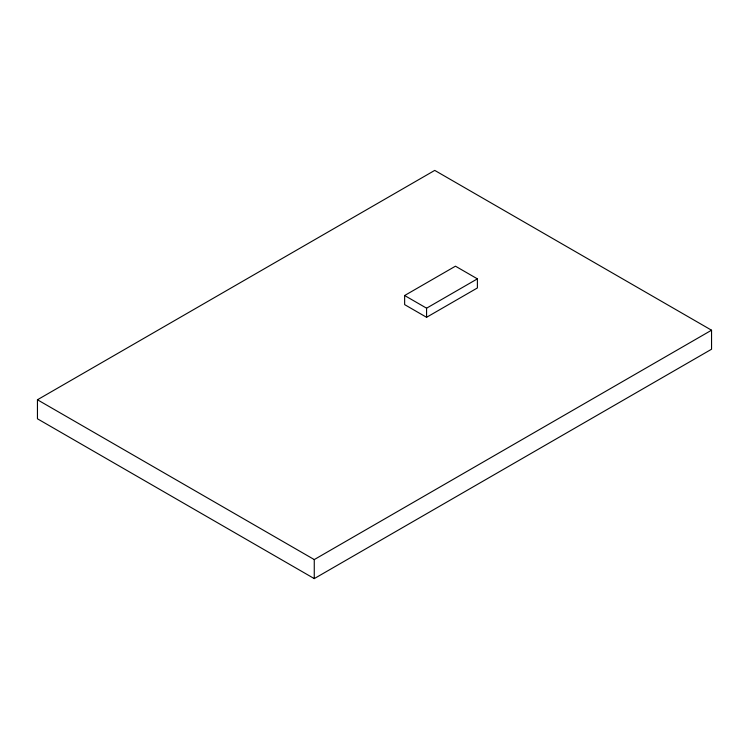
<?xml version="1.0" encoding="UTF-8"?>
<svg xmlns="http://www.w3.org/2000/svg" width="749" height="749" viewBox="0 0 749 749"><rect width="100%" height="100%" fill="white"/><g stroke="black" fill="none" stroke-linecap="round" stroke-linejoin="round"><path stroke-width="1.12" d="M37.45 399.769L434.738 170.398L711.55 330.206L711.55 349.231L314.262 578.602L37.45 418.794L37.45 399.769L314.262 559.578L711.55 330.206M404.638 295.518L455.458 266.185L477.394 278.853L477.394 287.953L426.574 317.295L404.638 304.628L404.638 295.518L426.574 308.185L477.394 278.853M426.574 308.185L426.574 317.295M314.262 559.578L314.262 578.602"/></g></svg>
